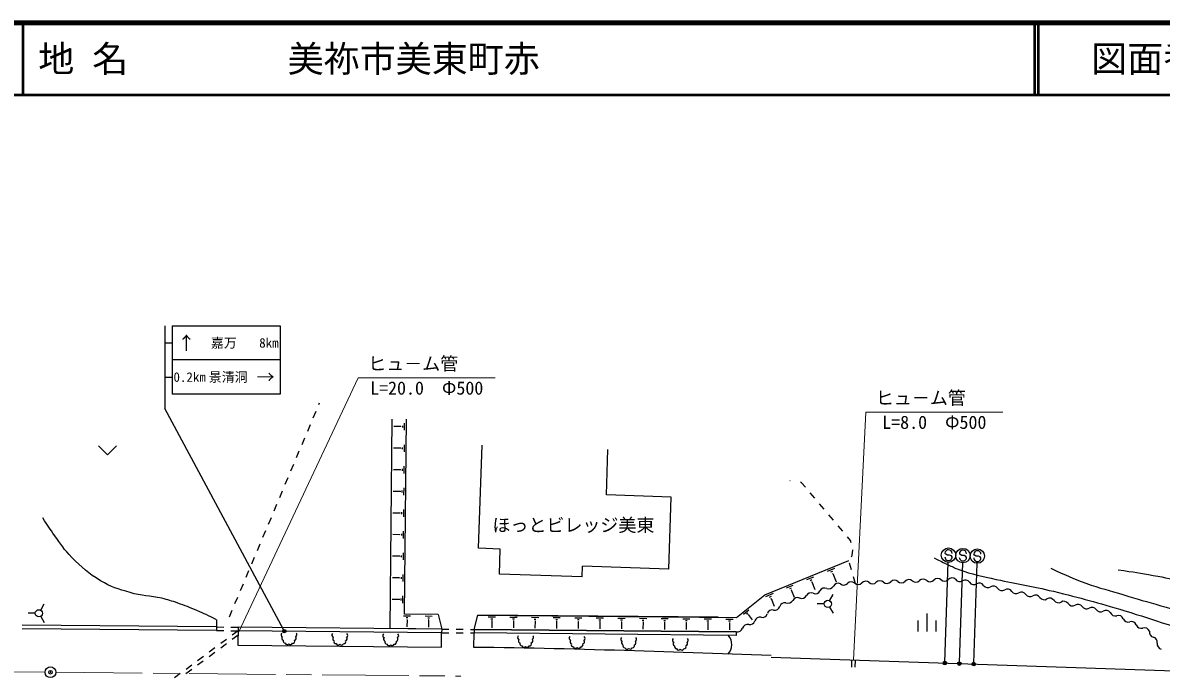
# Model space of a CAD drawing. Units: millimetres, scale not verified. Extents: x 40000 to 680000, y 20000 to 380000.
# Drawn here: x 368227 to 526344, y 289559 to 380000 of the extents above; entities that cross this region are included whole.
import ezdxf
from ezdxf.enums import TextEntityAlignment as Align

# ---------------------------------------------------------------- set-up
doc = ezdxf.new("R2010")
doc.units = ezdxf.units.MM
doc.header["$LTSCALE"] = 1000
doc.header["$PDMODE"] = 32
doc.header["$PDSIZE"] = 500
doc.linetypes.add('CHAIN', pattern=[18.5, 12, -1.5, 3.5, -1.5])
for name, color, linetype, lineweight in [('M-BGD', 7, 'Continuous', 25), ('M-BMK', 2, 'CHAIN', 13), ('M-BMK-SRVR', 3, 'Continuous', 25), ('M-STR-HTXT', 7, 'Continuous', 13), ('M-STR-STRC', 7, 'Continuous', 25), ('M-TTL', 2, 'Continuous', 140), ('M-TTL-LINE', 7, 'Continuous', 50)]:
    doc.layers.add(name, color=color, linetype=linetype, lineweight=lineweight)
doc.layers.add('M-TTL-TXT', color=7, linetype='Continuous')
doc.styles.add('ＭＳ ゴシック', font='')
doc.styles.get('ＭＳ ゴシック').set_extended_font_data('MS Gothic')

msp = doc.modelspace()

# ---------------------------------------------------------------- linework, layer by layer
at = {"layer": 'M-BGD'}
for p, q in [((408577, 325158), (408966, 326080)), ((409354, 327001), (409445, 327217)), ((407800, 323315), (408189, 324237)), ((419244, 295894), (419516, 324987)), ((419244, 295894), (419516, 324987)), ((421251, 323424), (421261, 324424)), ((421262, 297876), (421516, 324968)), ((421262, 297876), (421516, 324968)), ((420756, 323928), (419756, 323938)), ((420756, 323897), (420756, 323960)), ((421005, 323801), (421007, 324051)), ((378750, 321250), (380000, 320000)), ((381250, 321250), (380000, 320000)), ((407024, 321472), (407412, 322394)), ((420977, 320801), (420979, 321051)), ((421223, 320424), (421233, 321424)), ((431535, 307039), (432013, 321353)), ((406247, 319629), (406635, 320551)), ((420728, 320928), (419728, 320938)), ((420728, 320897), (420728, 320960)), ((449292, 314451), (449503, 320769)), ((405470, 317786), (405858, 318708)), ((420700, 317929), (419700, 317938)), ((420700, 317897), (420700, 317960)), ((420949, 317801), (420951, 318051)), ((421195, 317424), (421205, 318424)), ((404693, 315943), (405082, 316865)), ((474805, 316421), (474770, 316419)), ((476392, 316152), (476256, 316239)), ((403917, 314100), (404305, 315022)), ((420672, 314929), (419672, 314938)), ((420672, 314897), (420672, 314960)), ((420921, 314801), (420923, 315051)), ((421167, 314424), (421177, 315424)), ((476934, 315512), (476392, 316152)), ((478226, 313986), (477580, 314749)), ((403140, 312257), (403528, 313179)), ((458287, 314151), (449292, 314451)), ((457954, 304156), (458287, 314151)), ((479519, 312460), (478872, 313223)), ((420644, 311929), (419644, 311938)), ((420644, 311898), (420644, 311960)), ((420893, 311801), (420895, 312051)), ((421139, 311424), (421149, 312424)), ((480811, 310933), (480165, 311696)), ((402363, 310414), (402751, 311336)), ((482103, 309407), (481457, 310170)), ((401586, 308572), (401975, 309493)), ((420616, 308929), (419616, 308938)), ((420615, 308898), (420616, 308960)), ((420865, 308802), (420867, 309052)), ((421111, 308424), (421120, 309424)), ((483181, 308134), (482750, 308644)), ((400809, 306729), (401198, 307650)), ((434533, 306939), (431535, 307039)), ((434417, 303441), (434533, 306939)), ((483266, 307813), (483181, 308134)), ((483415, 306027), (483491, 306843)), ((400033, 304886), (400421, 305807)), ((420588, 305929), (419588, 305938)), ((420587, 305898), (420588, 305960)), ((420837, 305802), (420839, 306052)), ((421083, 305424), (421092, 306424)), ((471292, 300590), (482968, 305346)), ((471292, 300590), (482968, 305346)), ((483317, 305876), (483415, 306027)), ((399256, 303043), (399644, 303964)), ((445910, 303057), (445960, 304556)), ((457954, 304156), (445960, 304556)), ((479974, 303856), (481034, 304288)), ((480479, 303753), (480744, 303861)), ((483347, 304034), (483070, 304995)), ((398479, 301200), (398867, 302121)), ((420560, 302929), (419560, 302939)), ((420559, 302898), (420560, 302960)), ((420808, 302802), (420811, 303052)), ((421055, 302425), (421064, 303425)), ((445910, 303057), (434417, 303441)), ((477106, 302688), (478112, 303098)), ((477586, 302590), (477837, 302693)), ((477783, 302377), (477846, 302403)), ((477814, 302390), (478248, 301325)), ((480687, 303529), (480753, 303556)), ((480720, 303542), (481192, 302384)), ((483902, 302113), (483625, 303073)), ((421027, 299425), (421036, 300425)), ((467338, 297444), (471292, 300590)), ((467338, 297444), (471292, 300590)), ((471417, 300371), (472484, 300806)), ((474291, 301542), (475245, 301930)), ((474746, 301449), (474984, 301546)), ((474932, 301247), (474992, 301271)), ((474962, 301259), (475363, 300274)), ((480287, 299754), (480787, 300620)), ((370715, 298453), (371215, 299319)), ((397702, 299357), (398091, 300278)), ((420532, 299929), (419532, 299939)), ((420531, 299898), (420532, 299961)), ((420780, 299802), (420783, 300052)), ((471926, 300267), (472193, 300376)), ((472134, 300041), (472201, 300068)), ((472168, 300055), (472594, 299007)), ((479537, 299321), (478537, 299321)), ((480287, 298888), (480787, 298022)), ((369965, 298019), (368965, 298019)), ((370715, 297586), (371215, 296720)), ((396925, 297514), (397314, 298435)), ((422098, 297618), (421098, 297627)), ((425927, 297832), (421262, 297876)), ((425927, 297832), (421262, 297876)), ((421721, 297371), (421471, 297374)), ((425092, 297590), (424092, 297599)), ((424715, 297343), (424465, 297346)), ((425927, 297832), (426408, 295827)), ((430908, 295785), (431427, 297780)), ((464812, 297468), (431427, 297780)), ((431427, 297780), (467338, 297444)), ((432881, 297517), (433881, 297508)), ((433253, 297263), (433503, 297261)), ((435881, 297489), (436881, 297479)), ((438881, 297461), (439881, 297451)), ((441880, 297433), (442880, 297423)), ((444880, 297405), (445880, 297395)), ((447880, 297377), (448880, 297367)), ((450880, 297348), (451880, 297339)), ((453880, 297320), (454880, 297311)), ((456880, 297292), (457880, 297283)), ((459880, 297264), (460880, 297255)), ((468333, 297917), (469048, 298486)), ((468744, 297952), (468922, 298094)), ((468953, 297826), (468998, 297862)), ((468975, 297844), (469551, 297121)), ((493822, 295495), (493822, 297995)), ((395132, 295620), (368133, 295873)), ((395136, 296120), (368137, 296373)), ((395146, 297120), (395132, 295620)), ((395136, 296120), (396136, 296111)), ((397136, 296101), (398136, 296092)), ((398136, 296092), (398113, 293592)), ((426408, 295827), (398136, 296092)), ((426408, 295827), (419244, 295894)), ((421624, 297122), (421562, 297123)), ((421593, 297122), (421584, 296122)), ((424619, 297094), (424556, 297095)), ((424588, 297094), (424578, 296094)), ((426408, 295827), (426404, 295327)), ((426408, 295827), (427408, 295818)), ((428408, 295809), (429408, 295799)), ((430408, 295790), (430908, 295785)), ((430908, 295785), (430903, 295285)), ((430908, 295785), (467319, 295445)), ((467319, 295445), (430908, 295785)), ((433345, 297012), (433407, 297012)), ((433376, 297012), (433367, 296012)), ((436253, 297235), (436503, 297233)), ((436345, 296984), (436407, 296984)), ((436376, 296984), (436367, 295984)), ((439253, 297207), (439503, 297205)), ((439345, 296956), (439407, 296956)), ((439376, 296956), (439367, 295956)), ((442253, 297179), (442503, 297177)), ((442344, 296928), (442407, 296928)), ((442376, 296928), (442366, 295928)), ((445253, 297151), (445503, 297149)), ((445344, 296900), (445407, 296900)), ((445376, 296900), (445366, 295900)), ((448253, 297123), (448503, 297121)), ((448344, 296872), (448407, 296872)), ((448375, 296872), (448366, 295872)), ((451253, 297095), (451503, 297093)), ((451344, 296844), (451407, 296844)), ((451375, 296844), (451366, 295844)), ((454253, 297067), (454503, 297065)), ((454344, 296816), (454406, 296815)), ((454375, 296816), (454366, 295816)), ((457252, 297039), (457502, 297036)), ((457344, 296788), (457406, 296787)), ((457375, 296788), (457366, 295788)), ((460252, 297011), (460502, 297008)), ((460344, 296760), (460406, 296759)), ((460375, 296760), (460366, 295760)), ((462880, 297236), (463879, 297227)), ((463252, 296983), (463502, 296980)), ((463344, 296732), (463406, 296731)), ((463375, 296732), (463365, 295732)), ((465879, 297208), (466879, 297199)), ((466252, 296955), (466502, 296952)), ((466343, 296704), (466406, 296703)), ((466375, 296703), (466365, 295704)), ((492572, 295495), (492572, 296995)), ((495072, 295495), (495072, 296995)), ((395132, 295620), (396132, 295611)), ((396525, 294401), (395721, 293806)), ((397131, 295601), (398131, 295592)), ((398126, 294965), (397322, 294370)), ((398131, 295592), (397328, 294996)), ((426404, 295327), (398131, 295592)), ((426385, 293327), (426404, 295327)), ((426404, 295327), (427404, 295318)), ((428403, 295309), (429403, 295299)), ((430403, 295290), (430903, 295285)), ((430881, 293284), (430903, 295285)), ((467315, 294945), (430903, 295285)), ((467319, 295445), (467315, 294945)), ((394912, 292584), (394108, 291988)), ((394918, 293210), (394114, 292615)), ((396519, 293774), (395715, 293179)), ((398113, 293592), (426385, 293327)), ((472190, 292154), (453201, 292787)), ((393305, 291393), (392502, 290797)), ((393311, 292019), (392507, 291424)), ((472182, 291904), (528151, 290036)), ((483339, 291532), (483306, 290532)), ((483839, 291515), (483805, 290516)), ((390097, 289638), (389294, 289042)), ((391698, 290202), (390895, 289607)), ((391704, 290829), (390901, 290233))]:
    msp.add_line(p, q, dxfattribs=at)
for centre in [(480037, 299321), (370465, 298019)]:
    msp.add_circle(centre, 500, dxfattribs=at)
for centre, radius, start, end in [((481479, 301464), 725, 65.71175, 152.91738), ((482257, 302669), 725, 228.59575, 315.80138), ((483296, 301658), 725, 48.59575, 135.80138), ((484255, 302746), 725, 228.59575, 315.80138), ((485295, 301735), 725, 48.59575, 135.80138), ((486254, 302823), 725, 228.59575, 315.80138), ((487293, 301812), 725, 48.59575, 135.80138), ((488252, 302899), 725, 228.59575, 315.80138), ((489292, 301888), 725, 48.59575, 135.80138), ((490251, 302976), 725, 228.59575, 315.80138), ((491290, 301965), 725, 48.59575, 135.80138), ((492249, 303053), 725, 228.59575, 315.80138), ((493289, 302042), 725, 48.59575, 135.80138), ((494248, 303129), 725, 228.59575, 315.80138), ((495287, 302119), 725, 48.59575, 135.80138), ((496246, 303206), 725, 228.59575, 315.80138), ((497286, 302195), 725, 48.59575, 135.80138), ((498365, 303147), 725, 214.25748, 301.46312), ((499122, 301910), 725, 34.25748, 121.46312), ((500320, 302727), 725, 214.25748, 301.46312), ((501077, 301490), 725, 34.25748, 121.46312), ((476413, 300802), 725, 245.71175, 332.91738), ((477704, 300141), 725, 65.71175, 152.91738), ((478301, 301463), 725, 245.71175, 332.91738), ((479592, 300803), 725, 65.71175, 152.91738), ((480188, 302125), 725, 245.71175, 332.91738), ((502275, 302306), 725, 214.25748, 301.46312), ((503032, 301069), 725, 34.25748, 121.46312), ((504231, 301885), 725, 214.25748, 301.46312), ((504987, 300649), 725, 34.25748, 121.46312), ((506186, 301465), 725, 214.25748, 301.46312), ((506943, 300228), 725, 34.25748, 121.46312), ((508141, 301044), 725, 214.25748, 301.46312), ((508898, 299807), 725, 34.25748, 121.46312), ((472667, 299176), 725, 256.68437, 343.89001), ((474061, 298774), 725, 76.68437, 163.89001), ((474526, 300140), 725, 245.71175, 332.91738), ((475817, 299480), 725, 65.71175, 152.91738), ((510096, 300624), 725, 214.25748, 301.46312), ((510853, 299387), 725, 34.25748, 121.46312), ((512052, 300203), 725, 214.25748, 301.46312), ((512808, 298966), 725, 34.25748, 121.46312), ((514007, 299782), 725, 214.25748, 301.46312), ((514764, 298546), 725, 34.25748, 121.46312), ((515962, 299362), 725, 214.25748, 301.46312), ((516719, 298125), 725, 34.25748, 121.46312), ((470607, 296756), 725, 76.68437, 163.89001), ((470940, 298167), 725, 256.68437, 343.89001), ((472334, 297765), 725, 76.68437, 163.89001), ((517917, 298941), 725, 214.25748, 301.46312), ((518674, 297704), 725, 34.25748, 121.46312), ((519950, 298372), 725, 200.97739, 288.18303), ((520403, 296995), 725, 20.97739, 108.18303), ((467486, 296150), 725, 256.68437, 343.89001), ((468879, 295748), 725, 76.68437, 163.89001), ((469213, 297159), 725, 256.68437, 343.89001), ((521757, 297514), 725, 200.97739, 288.18303), ((522209, 296136), 725, 20.97739, 108.18303), ((523563, 296655), 725, 200.97739, 288.18303), ((524016, 295278), 725, 20.97739, 108.18303), ((404390, 295052), 300, 131.69646, 250.31174), ((404502, 294559), 300, 135.42173, 248.97879), ((404676, 294173), 300, 159.44719, 269.02338), ((405714, 294151), 300, 265.11616, 25.19228), ((405911, 294569), 300, 284.47614, 41.84201), ((406005, 295040), 300, 295.5816, 51.83622), ((411458, 294986), 300, 131.69646, 250.31174), ((411570, 294493), 300, 135.42173, 248.97879), ((411744, 294107), 300, 159.44719, 269.02338), ((412782, 294085), 300, 265.11616, 25.19228), ((412979, 294503), 300, 284.47614, 41.84201), ((413073, 294974), 300, 295.5816, 51.83622), ((418526, 294920), 300, 131.69646, 250.31174), ((418638, 294427), 300, 135.42173, 248.97879), ((418812, 294041), 300, 159.44719, 269.02338), ((419850, 294019), 300, 265.11616, 25.19228), ((420047, 294437), 300, 284.47614, 41.84201), ((420141, 294908), 300, 295.5816, 51.83622), ((437253, 294681), 300, 131.69646, 250.31174), ((437366, 294188), 300, 135.42173, 248.97879), ((438774, 294199), 300, 284.47614, 41.84201), ((438868, 294669), 300, 295.5816, 51.83622), ((444415, 294552), 300, 131.69646, 250.31174), ((444527, 294059), 300, 135.42173, 248.97879), ((445936, 294069), 300, 284.47614, 41.84201), ((446030, 294540), 300, 295.5816, 51.83622), ((451576, 294423), 300, 131.69646, 250.31174), ((451689, 293930), 300, 135.42173, 248.97879), ((453097, 293940), 300, 284.47614, 41.84201), ((453191, 294411), 300, 295.5816, 51.83622), ((458738, 294293), 300, 131.69646, 250.31174), ((460353, 294282), 300, 295.5816, 51.83622), ((464759, 293703), 1941, 316.02717, 40.15062), ((525406, 295409), 725, 169.8074, 257.01304), ((525080, 293996), 725, 349.8074, 77.01304), ((404956, 293964), 300, 197.56364, 321.14954), ((405415, 293974), 300, 221.4806, 335.92433), ((412025, 293898), 300, 197.56364, 321.14954), ((412483, 293908), 300, 221.4806, 335.92433), ((419093, 293832), 300, 197.56364, 321.14954), ((419551, 293842), 300, 221.4806, 335.92433), ((419719, -710654), 1004000, 88.08889, 89.36297), ((437539, 293803), 300, 159.44719, 269.02338), ((437820, 293593), 300, 197.56364, 321.14954), ((438278, 293604), 300, 221.4806, 335.92433), ((438578, 293781), 300, 265.11616, 25.19228), ((444701, 293674), 300, 159.44719, 269.02338), ((444982, 293464), 300, 197.56364, 321.14954), ((445440, 293475), 300, 221.4806, 335.92433), ((445739, 293651), 300, 265.11616, 25.19228), ((451862, 293544), 300, 159.44719, 269.02338), ((452143, 293335), 300, 197.56364, 321.14954), ((452601, 293345), 300, 221.4806, 335.92433), ((452901, 293522), 300, 265.11616, 25.19228), ((458850, 293800), 300, 135.42173, 248.97879), ((459024, 293415), 300, 159.44719, 269.02338), ((459304, 293206), 300, 197.56364, 321.14954), ((459763, 293216), 300, 221.4806, 335.92433), ((460062, 293393), 300, 265.11616, 25.19228), ((460259, 293811), 300, 284.47614, 41.84201), ((526507, 293739), 725, 169.8074, 257.01304)]:
    msp.add_arc(centre, radius, start, end, dxfattribs=at)
for points, knots in [([(395146, 297120), (393863, 297761), (393506, 297942), (392425, 298403), (391393, 298843), (390805, 299068), (389746, 299437), (388896, 299733), (388413, 299882), (387538, 300095), (385834, 300509), (384794, 300370), (383121, 300894), (381478, 301407), (380504, 301645), (379033, 302538), (377315, 303582), (376453, 304353), (375039, 305781), (373971, 306858), (373524, 307602), (372642, 308835), (371973, 309771), (371754, 310096), (370997, 311278)], [0, 0, 0, 0, 1, 1, 1, 2, 2, 2, 3, 3, 3, 4, 4, 4, 5, 5, 5, 6, 6, 6, 7, 7, 7, 8, 8, 8, 8]), ([(494821, 305699), (495743, 305238), (495984, 305115), (496741, 304764), (497314, 304497), (497621, 304309), (498217, 304099), (500207, 303400), (501380, 303187), (503436, 302721), (506520, 302021), (508288, 301812), (511362, 301071), (515267, 300131), (517433, 299511), (521282, 298364), (523642, 297660), (524942, 297192), (527288, 296444), (529652, 295690), (531017, 295386), (533344, 294524), (534151, 294225), (534583, 294005), (535362, 293638), (535907, 293381), (536323, 293356), (536716, 292899), (536938, 292641), (537036, 292395), (536962, 292062), (536881, 291702), (536661, 291553), (536371, 291324), (535969, 291006), (535648, 290979), (535165, 290807), (534612, 290610), (534399, 290567), (533713, 290416)], [0, 0, 0, 0, 1, 1, 1, 2, 2, 2, 3, 3, 3, 4, 4, 4, 5, 5, 5, 6, 6, 6, 7, 7, 7, 8, 8, 8, 9, 9, 9, 10, 10, 10, 11, 11, 11, 12, 12, 12, 13, 13, 13, 13]), ([(510989, 304279), (513270, 303221), (513938, 302915), (515890, 302199), (517902, 301463), (519081, 301205), (521132, 300587), (523151, 299978), (524285, 299648), (526310, 299059), (528272, 298488), (529396, 298251), (531339, 297616), (533604, 296875), (534831, 296339), (537068, 295515), (539266, 294706), (540475, 294191), (542691, 293436), (544674, 292760), (545788, 292387), (547805, 291823), (549509, 291347), (550475, 291122), (552198, 290719), (553569, 290399), (554014, 290301), (555718, 289938)], [0, 0, 0, 0, 1, 1, 1, 2, 2, 2, 3, 3, 3, 4, 4, 4, 5, 5, 5, 6, 6, 6, 7, 7, 7, 8, 8, 8, 9, 9, 9, 9]), ([(520347, 304056), (522705, 303717), (523334, 303629), (525237, 303286), (526973, 302973), (527930, 302719), (529665, 302401), (531374, 302087), (532371, 302103), (534054, 301669), (536058, 301152), (537122, 300662), (539060, 299936), (540818, 299278), (541776, 298842), (543527, 298165), (545759, 297301), (547012, 296822), (549264, 296009), (551205, 295308), (552291, 294902), (554269, 294315), (557546, 293342), (559409, 292846), (562779, 292274), (564986, 291899), (566245, 291823), (568478, 291658), (569505, 291582), (569843, 291554), (571109, 291494)], [0, 0, 0, 0, 1, 1, 1, 2, 2, 2, 3, 3, 3, 4, 4, 4, 5, 5, 5, 6, 6, 6, 7, 7, 7, 8, 8, 8, 9, 9, 9, 10, 10, 10, 10])]:
    msp.add_open_spline(points, degree=3, knots=knots, dxfattribs=at)
at = {"layer": 'M-BMK'}
for p, q in [((272831, 290764), (371326, 289842)), ((372826, 289828), (429074, 289302))]:
    msp.add_line(p, q, dxfattribs=at)
at = {"layer": 'M-BMK-SRVR'}
msp.add_circle((372076, 289835), 750, dxfattribs=at)
msp.add_point((372076, 289835), dxfattribs=at)
at = {"layer": 'M-STR-HTXT'}
for p, q in [((398128, 295279), (414827, 330707)), ((414827, 330707), (433827, 330707)), ((483589, 291523), (485328, 325955)), ((485328, 325955), (504328, 325955))]:
    msp.add_line(p, q, dxfattribs=at)
at = {"layer": 'M-STR-STRC'}
for p, q in [((387958, 337937), (387958, 326437)), ((388958, 337937), (403958, 337937)), ((388958, 337937), (388958, 328437)), ((403958, 337937), (403958, 328437)), ((387958, 335562), (388958, 335562)), ((403958, 333187), (388958, 333187)), ((387958, 330812), (388958, 330812)), ((403958, 328437), (388958, 328437)), ((404479, 295664), (387958, 326437)), ((496408, 306231), (496308, 306349)), ((496653, 306092), (496408, 306231)), ((496953, 306090), (496653, 306092)), ((497198, 305978), (496953, 306090)), ((497304, 305842), (497198, 305978)), ((498407, 306165), (498307, 306283)), ((498652, 306025), (498407, 306165)), ((498952, 306023), (498652, 306025)), ((499197, 305911), (498952, 306023)), ((499303, 305775), (499197, 305911)), ((500405, 306098), (500306, 306216)), ((500650, 305959), (500405, 306098)), ((500951, 305956), (500650, 305959)), ((501196, 305844), (500951, 305956)), ((501302, 305708), (501196, 305844)), ((496308, 291249), (496770, 305091)), ((498307, 291182), (498769, 305025)), ((500306, 291116), (500767, 304958))]:
    msp.add_line(p, q, dxfattribs=at)
for centre, radius in [((496803, 306091), 1000), ((498802, 306024), 1000), ((500801, 305957), 1000), ((404550, 295532), 150), ((404550, 295532), 120), ((404550, 295532), 90), ((404550, 295532), 60), ((404550, 295532), 30), ((496303, 291099), 150), ((496303, 291099), 120), ((496303, 291099), 90), ((496303, 291099), 60), ((496303, 291099), 30), ((498302, 291032), 150), ((498302, 291032), 120), ((498302, 291032), 90), ((498302, 291032), 60), ((498302, 291032), 30), ((500301, 290966), 150), ((500301, 290966), 120), ((500301, 290966), 90), ((500301, 290966), 60), ((500301, 290966), 30)]:
    msp.add_circle(centre, radius, dxfattribs=at)
for centre, start, end in [((496808, 306345), 359.55488, 179.55488), ((498807, 306279), 359.55488, 179.55488), ((496804, 305845), 179.55488, 359.55488), ((498803, 305779), 179.55488, 359.55488), ((500802, 305712), 179.55488, 359.55488), ((500806, 306212), 359.55488, 179.55488)]:
    msp.add_arc(centre, 500, start, end, dxfattribs=at)
for p in [(404550, 295532), (496303, 291099), (498302, 291032), (500301, 290966)]:
    msp.add_point(p, dxfattribs=at)
at = {"layer": 'M-TTL'}
msp.add_line((680000, 380000), (40000, 380000), dxfattribs=at)
at = {"layer": 'M-TTL-LINE'}
for p, q in [((368250, 380000), (368250, 370000)), ((508747, 380000), (508747, 370000)), ((509247, 380000), (509247, 370000)), ((40000, 370000), (680000, 370000))]:
    msp.add_line(p, q, dxfattribs=at)

# ---------------------------------------------------------------- texts
at = {"layer": 'M-BGD', "style": 'ＭＳ ゴシック'}
msp.add_text('ほっとビレッジ美東', height=1833, dxfattribs=at).set_placement((444702, 310262), align=Align.MIDDLE_CENTER)
at = {"layer": 'M-STR-HTXT', "style": 'ＭＳ ゴシック'}
for p in [(416202, 331207), (486703, 326455)]:
    msp.add_text('ヒュ－ム管', height=1833, dxfattribs=at).set_placement(p, align=Align.BOTTOM_LEFT)
for s, p in [('L=20.0\u3000Φ500', (424327, 330207)), ('L=8.0\u3000Φ500', (494828, 325455))]:
    msp.add_text(s, height=1833, dxfattribs=at).set_placement(p, align=Align.TOP_CENTER)
at = {"layer": 'M-STR-STRC', "style": 'ＭＳ ゴシック'}
for s, height, p in [('↑', 1833, (390958, 335562)), ('嘉万', 1320, (396158, 335562)), ('景清洞', 1320, (396758, 330812)), ('→', 1833, (401958, 330812))]:
    msp.add_text(s, height=height, dxfattribs=at).set_placement(p, align=Align.MIDDLE_CENTER)
msp.add_text('8km', height=1320, dxfattribs=at).set_placement((403758, 335562), align=Align.MIDDLE_RIGHT)
msp.add_text('0.2km', height=1320, dxfattribs=at).set_placement((389158, 330812), align=Align.MIDDLE_LEFT)
at = {"layer": 'M-TTL-TXT', "style": 'ＭＳ ゴシック'}
for s, p in [('地 名', (370380, 375000)), ('美祢市美東町赤', (405024, 375000))]:
    msp.add_text(s, height=3666, dxfattribs=at).set_placement(p, align=Align.MIDDLE_LEFT)
msp.add_text('図面番号', height=3666, dxfattribs=at).set_placement((526622, 375000), align=Align.MIDDLE_CENTER)

doc.saveas('drawing.dxf')
